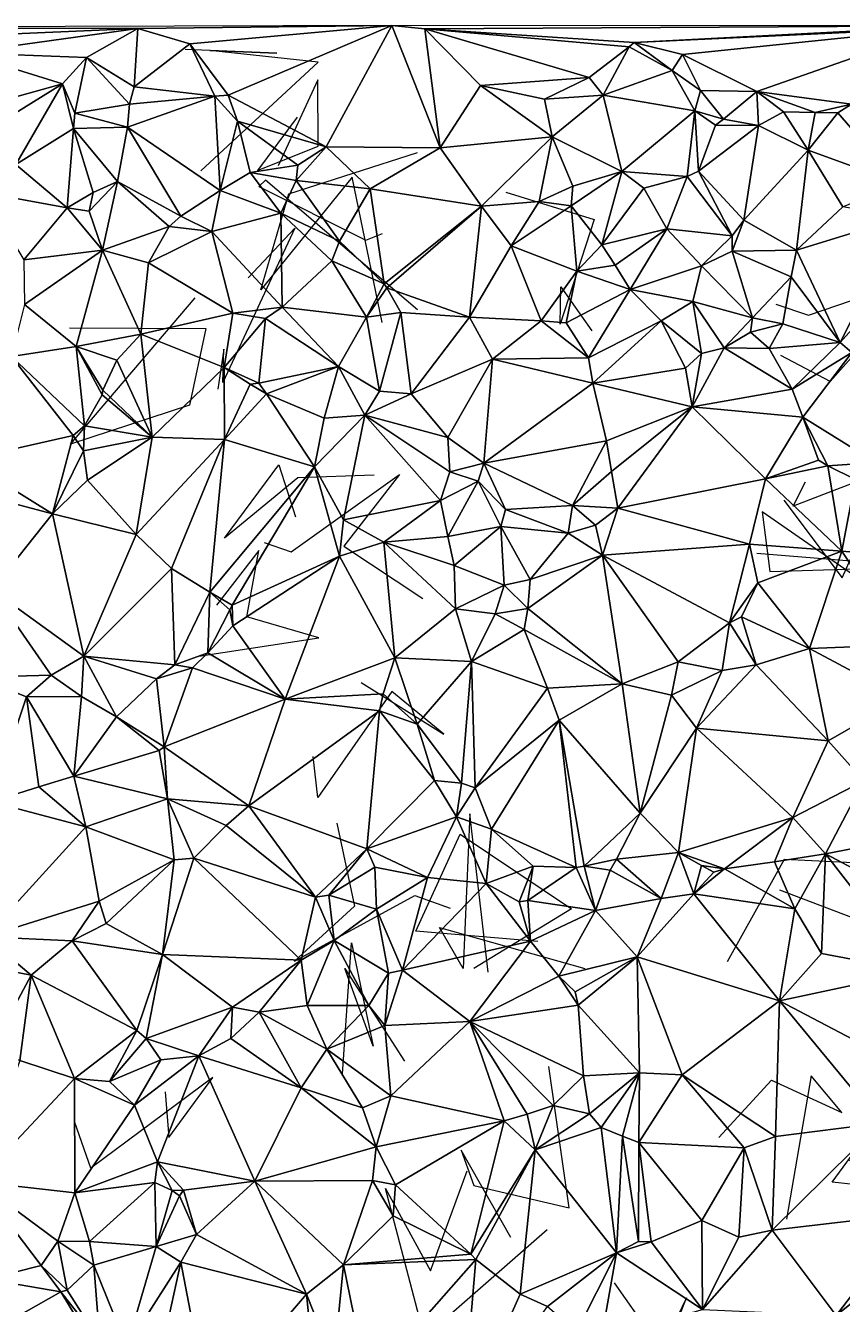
# Model space of a CAD drawing. Header units: metres. Extents: x -15.8 to 15.6, y -15.9 to 15.9.
# Drawn here: x -1.94 to 7.11, y 0.83 to 15 of the extents above; entities that cross this region are included whole.
import ezdxf

# ---------------------------------------------------------------- set-up
doc = ezdxf.new("R2010")
doc.units = ezdxf.units.M
doc.layers.add('CRACKS', color=1, linetype='Continuous')
doc.layers.add('STREET_MESH', color=7, linetype='Continuous')

msp = doc.modelspace()

# ---------------------------------------------------------------- linework, layer by layer
at = {"layer": 'CRACKS'}
for points in [[(-0.001, 13.389, 0.1), (1.299, 14.591, 0.1), (0.1, 14.719, 0.1), (0.842, 14.691, 0.1), (-0.174, 14.73, 0.1)], [(1.068, 13.981, 0.1), (0.629, 13.39, 0.1), (1.3, 13.66, 0.1), (1.296, 14.395, 0.1), (0.856, 13.442, 0.1)], [(2.01, 11.706, 0.1), (1.678, 13.319, 0.1), (0.664, 12.068, 0.1), (0.977, 13.134, 0.1), (2.401, 13.59, 0.1)], [(2.403, 11.846, 0.1), (0.717, 13.285, 0.1), (0.645, 13.215, 0.1), (1.83, 12.618, 0.1), (2.013, 12.695, 0.1)], [(3.38, 13.151, 0.1), (4.358, 12.849, 0.1), (3.983, 11.687, 0.1), (3.989, 12.103, 0.1), (4.332, 11.616, 0.1)], [(0.524, 12.202, 0.1), (1.044, 12.751, 0.1), (0.245, 11.042, 0.1), (0.255, 11.413, 0.1), (0.188, 10.969, 0.1)], [(6.374, 11.909, 0.1), (6.735, 11.787, 0.1), (8.012, 12.223, 0.1), (6.976, 11.054, 0.1), (6.429, 11.341, 0.1)], [(-1.456, 11.648, 0.1), (0.055, 11.639, 0.1), (-0.124, 10.793, 0.1), (-1.445, 10.361, 0.1), (-0.062, 11.979, 0.1)], [(1.922, 10.017, 0.1), (1.074, 9.988, 0.1), (0.261, 9.317, 0.1), (0.864, 10.129, 0.1), (1.05, 9.553, 0.1)], [(6.461, 9.74, 0.1), (7.108, 8.878, 0.1), (7.649, 10.09, 0.1), (6.566, 9.673, 0.1), (6.702, 9.941, 0.1)], [(0.703, 9.271, 0.1), (1, 9.165, 0.1), (2.201, 10.025, 0.1), (1.586, 9.228, 0.1), (2.462, 8.651, 0.1)], [(8.053, 8.338, 0.1), (6.221, 9.609, 0.1), (6.304, 8.947, 0.1), (7.974, 9.002, 0.1), (6.161, 9.149, 0.1)], [(-0.022, 8.01, 0.1), (1.307, 8.214, 0.1), (0.511, 8.448, 0.1), (0.645, 9.18, 0.1), (0.173, 8.575, 0.1)], [(1.779, 7.719, 0.1), (2.693, 7.147, 0.1), (2.116, 7.62, 0.1), (1.297, 6.443, 0.1), (1.246, 6.9, 0.1)], [(3.185, 4.508, 0.1), (2.982, 6.262, 0.1), (2.909, 4.55, 0.1), (2.645, 5.006, 0.1), (4.255, 4.549, 0.1)], [(1.507, 6.162, 0.1), (1.705, 5.239, 0.1), (1.037, 4.632, 0.1), (2.373, 5.359, 0.1), (2.762, 5.22, 0.1)], [(3.735, 4.849, 0.1), (2.383, 4.963, 0.1), (2.874, 6.04, 0.1), (4.109, 5.21, 0.1), (3.027, 4.549, 0.1)], [(6.413, 5.422, 0.1), (7.383, 5.054, 0.1), (7.386, 5.712, 0.1), (6.466, 5.757, 0.1), (5.833, 4.623, 0.1)], [(1.57, 3.384, 0.1), (1.67, 4.833, 0.1), (1.909, 3.688, 0.1), (1.595, 4.552, 0.1), (2.256, 3.523, 0.1)], [(3.434, 1.57, 0.1), (2.887, 2.539, 0.1), (3.025, 2.146, 0.1), (4.082, 1.897, 0.1), (3.857, 3.465, 0.1)], [(-0.394, 3.185, 0.1), (-0.355, 2.679, 0.1), (0.132, 3.341, 0.1), (-1.219, 2.339, 0.1), (-1.396, 2.844, 0.1)], [(5.742, 2.678, 0.1), (6.326, 3.312, 0.1), (7.105, 2.955, 0.1), (6.764, 3.361, 0.1), (6.49, 1.773, 0.1)], [(8.709, 2, 0.1), (6.998, 2.184, 0.1), (7.747, 3.206, 0.1), (8.5, 2.097, 0.1), (7.174, 2.427, 0.1)], [(3.839, 1.654, 0.1), (2.478, 0.466, 0.1), (2.048, 2.112, 0.1), (2.544, 1.199, 0.1), (2.951, 2.307, 0.1)], [(4.581, 1.069, 0.1), (5.721, -0.557, 0.1), (5.154, 0.313, 0.1), (5.384, 0.901, 0.1), (4.648, -0.621, 0.1)]]:
    msp.add_polyline3d(points, dxfattribs=at)
at = {"layer": 'STREET_MESH'}
for points in [[(-0.696, 14.964), (2.118, 14.997), (-7.539, 14.969)], [(-0.696, 14.964), (-7.539, 14.969), (-4.889, 14.783)], [(-2.642, 14.696), (-0.696, 14.964), (-4.889, 14.783)], [(-0.696, 14.964), (-2.642, 14.696), (-1.267, 14.643)], [(-0.739, 14.319), (-0.696, 14.964), (-1.267, 14.643)], [(-0.739, 14.319), (-0.12, 14.793), (-0.696, 14.964)], [(-0.12, 14.793), (2.118, 14.997), (-0.696, 14.964)], [(-0.12, 14.793), (0.305, 14.227), (2.118, 14.997)], [(0.305, 14.227), (1.388, 13.653), (2.118, 14.997)], [(1.388, 13.653), (2.652, 13.643), (2.118, 14.997)], [(8.358, 14.995), (2.118, 14.997), (2.484, 14.96)], [(2.118, 14.997), (2.652, 13.643), (2.484, 14.96)], [(8.358, 14.995), (2.484, 14.96), (4.802, 14.81)], [(2.484, 14.96), (4.748, 14.763), (4.802, 14.81)], [(2.652, 13.643), (3.1, 14.333), (2.484, 14.96)], [(4.304, 14.421), (4.748, 14.763), (2.484, 14.96)], [(3.1, 14.333), (4.304, 14.421), (2.484, 14.96)], [(8.168, 14.967), (8.358, 14.995), (4.802, 14.81)], [(5.339, 14.678), (8.168, 14.967), (4.802, 14.81)], [(8.168, 14.967), (5.339, 14.678), (6.161, 14.265)], [(7.209, 14.127), (8.168, 14.967), (6.161, 14.265)], [(0.154, 14.213), (-0.12, 14.793), (-0.739, 14.319)], [(0.154, 14.213), (0.305, 14.227), (-0.12, 14.793)], [(4.304, 14.421), (4.458, 14.224), (4.748, 14.763)], [(4.458, 14.224), (5.224, 14.499), (4.748, 14.763)], [(4.748, 14.763), (5.224, 14.499), (4.802, 14.81)], [(5.224, 14.499), (5.339, 14.678), (4.802, 14.81)], [(-2.69, 14.029), (-1.534, 14.35), (-2.642, 14.696)], [(-2.642, 14.696), (-1.534, 14.35), (-1.267, 14.643)], [(-1.534, 14.35), (-1.394, 14.026), (-1.267, 14.643)], [(-1.394, 14.026), (-0.79, 14.125), (-1.267, 14.643)], [(-0.79, 14.125), (-0.739, 14.319), (-1.267, 14.643)], [(5.224, 14.499), (5.537, 14.279), (5.339, 14.678)], [(5.339, 14.678), (5.537, 14.279), (6.161, 14.265)], [(5.224, 14.499), (4.458, 14.224), (5.473, 14.053)], [(5.537, 14.279), (5.224, 14.499), (5.473, 14.053)], [(-2.69, 14.029), (-2.53, 13.735), (-1.534, 14.35)], [(-1.534, 14.35), (-2.53, 13.735), (-2.048, 13.458)], [(-1.534, 14.35), (-2.048, 13.458), (-1.412, 13.856)], [(-1.394, 14.026), (-1.534, 14.35), (-1.412, 13.856)], [(0.154, 14.213), (-0.739, 14.319), (-0.79, 14.125)], [(3.1, 14.333), (2.652, 13.643), (3.894, 13.765)], [(4.304, 14.421), (3.1, 14.333), (3.809, 14.183)], [(3.809, 14.183), (3.1, 14.333), (3.894, 13.765)], [(4.304, 14.421), (3.809, 14.183), (4.458, 14.224)], [(-0.811, 13.872), (0.154, 14.213), (-0.79, 14.125)], [(0.216, 13.169), (0.154, 14.213), (-0.811, 13.872)], [(0.305, 14.227), (0.154, 14.213), (0.408, 13.938)], [(0.154, 14.213), (0.216, 13.169), (0.408, 13.938)], [(1.388, 13.653), (0.305, 14.227), (0.408, 13.938)], [(4.458, 14.224), (3.809, 14.183), (3.894, 13.765)], [(4.458, 14.224), (3.894, 13.765), (4.667, 13.381)], [(5.473, 14.053), (4.458, 14.224), (4.667, 13.381)], [(5.794, 13.959), (5.537, 14.279), (5.473, 14.053)], [(5.537, 14.279), (5.794, 13.959), (6.161, 14.265)], [(6.161, 14.265), (5.794, 13.959), (6.182, 13.891)], [(6.807, 14.035), (7.209, 14.127), (6.161, 14.265)], [(6.456, 14.043), (6.161, 14.265), (6.182, 13.891)], [(6.456, 14.043), (6.807, 14.035), (6.161, 14.265)], [(-1.394, 14.026), (-0.811, 13.872), (-0.79, 14.125)], [(5.389, 13.324), (5.473, 14.053), (4.667, 13.381)], [(5.389, 13.324), (5.516, 13.385), (5.473, 14.053)], [(5.473, 14.053), (5.516, 13.385), (5.703, 13.893)], [(5.794, 13.959), (5.473, 14.053), (5.703, 13.893)], [(6.729, 13.617), (6.456, 14.043), (6.182, 13.891)], [(6.456, 14.043), (6.729, 13.617), (6.807, 14.035)], [(6.729, 13.617), (7.059, 14.03), (6.807, 14.035)], [(7.059, 14.03), (6.729, 13.617), (7.735, 13.252)], [(6.807, 14.035), (7.059, 14.03), (7.209, 14.127)], [(7.059, 14.03), (7.735, 13.252), (7.209, 14.127)], [(-0.811, 13.872), (-1.394, 14.026), (-1.412, 13.856)], [(0.216, 13.169), (0.549, 13.369), (0.408, 13.938)], [(1.074, 13.451), (1.388, 13.653), (0.408, 13.938)], [(0.549, 13.369), (1.074, 13.451), (0.408, 13.938)], [(5.703, 13.893), (5.516, 13.385), (6.182, 13.891)], [(5.516, 13.385), (6.019, 12.84), (6.182, 13.891)], [(5.794, 13.959), (5.703, 13.893), (6.182, 13.891)], [(6.019, 12.84), (6.729, 13.617), (6.182, 13.891)], [(-2.048, 13.458), (-1.48, 12.977), (-1.412, 13.856)], [(-1.48, 12.977), (-1.193, 13.147), (-1.412, 13.856)], [(-0.811, 13.872), (-1.412, 13.856), (-0.922, 13.271)], [(-1.412, 13.856), (-1.193, 13.147), (-0.922, 13.271)], [(-0.22, 12.887), (-0.811, 13.872), (-0.922, 13.271)], [(-0.22, 12.887), (0.216, 13.169), (-0.811, 13.872)], [(2.652, 13.643), (3.111, 12.995), (3.894, 13.765)], [(3.111, 12.995), (3.75, 13.049), (3.894, 13.765)], [(3.75, 13.049), (4.123, 13.217), (3.894, 13.765)], [(3.894, 13.765), (4.123, 13.217), (4.667, 13.381)], [(1.388, 13.653), (1.058, 13.282), (1.878, 13.187)], [(1.388, 13.653), (1.074, 13.451), (1.058, 13.282)], [(2.652, 13.643), (1.388, 13.653), (1.878, 13.187)], [(3.111, 12.995), (2.652, 13.643), (1.878, 13.187)], [(6.602, 12.507), (6.729, 13.617), (6.019, 12.84)], [(6.729, 13.617), (6.602, 12.507), (7.115, 12.989)], [(7.735, 13.252), (6.729, 13.617), (7.115, 12.989)], [(-2.41, 13.148), (-1.48, 12.977), (-2.048, 13.458)], [(0.216, 13.169), (0.887, 12.918), (0.549, 13.369)], [(1.074, 13.451), (0.549, 13.369), (1.058, 13.282)], [(0.549, 13.369), (0.887, 12.918), (1.058, 13.282)], [(4.104, 12.999), (4.446, 12.567), (4.667, 13.381)], [(4.123, 13.217), (4.104, 12.999), (4.667, 13.381)], [(4.446, 12.567), (4.909, 13.194), (4.667, 13.381)], [(4.909, 13.194), (5.389, 13.324), (4.667, 13.381)], [(5.163, 12.745), (5.389, 13.324), (4.909, 13.194)], [(5.163, 12.745), (5.888, 12.666), (5.389, 13.324)], [(5.888, 12.666), (5.516, 13.385), (5.389, 13.324)], [(5.516, 13.385), (5.888, 12.666), (6.019, 12.84)], [(-1.236, 12.942), (-1.09, 12.509), (-0.922, 13.271)], [(-1.193, 13.147), (-1.236, 12.942), (-0.922, 13.271)], [(-1.09, 12.509), (-0.35, 12.772), (-0.922, 13.271)], [(-0.35, 12.772), (-0.22, 12.887), (-0.922, 13.271)], [(0.887, 12.918), (1.538, 12.608), (1.058, 13.282)], [(1.058, 13.282), (1.538, 12.608), (1.878, 13.187)], [(1.538, 12.608), (2.033, 12.134), (1.878, 13.187)], [(2.033, 12.134), (3.111, 12.995), (1.878, 13.187)], [(3.75, 13.049), (4.104, 12.999), (4.123, 13.217)], [(4.446, 12.567), (5.163, 12.745), (4.909, 13.194)], [(-1.48, 12.977), (-2.41, 13.148), (-1.959, 12.403)], [(-1.236, 12.942), (-1.193, 13.147), (-1.48, 12.977)], [(0.216, 13.169), (-0.22, 12.887), (0.121, 12.717)], [(0.887, 12.918), (0.216, 13.169), (0.121, 12.717)], [(3.111, 12.995), (3.441, 12.558), (3.75, 13.049)], [(3.441, 12.558), (4.104, 12.999), (3.75, 13.049)], [(-1.09, 12.509), (-1.48, 12.977), (-1.959, 12.403)], [(-1.236, 12.942), (-1.48, 12.977), (-1.09, 12.509)], [(0.901, 11.877), (0.887, 12.918), (0.121, 12.717)], [(1.453, 12.391), (0.887, 12.918), (0.901, 11.877)], [(0.887, 12.918), (1.453, 12.391), (1.538, 12.608)], [(3.111, 12.995), (2.033, 12.134), (2.062, 12.091)], [(3.111, 12.995), (2.062, 12.091), (2.978, 11.767)], [(3.441, 12.558), (3.111, 12.995), (2.978, 11.767)], [(4.104, 12.999), (3.441, 12.558), (4.167, 12.276)], [(4.446, 12.567), (4.104, 12.999), (4.167, 12.276)], [(6.602, 12.507), (7.781, 12.87), (7.115, 12.989)], [(-0.578, 12.37), (-0.35, 12.772), (-1.09, 12.509)], [(-0.35, 12.772), (-0.578, 12.37), (0.121, 12.717)], [(-0.22, 12.887), (-0.35, 12.772), (0.121, 12.717)], [(5.888, 12.666), (5.89, 12.497), (6.019, 12.84)], [(5.89, 12.497), (6.602, 12.507), (6.019, 12.84)], [(7.086, 11.486), (7.781, 12.87), (6.602, 12.507)], [(7.781, 12.87), (7.086, 11.486), (8.122, 12.64)], [(-0.578, 12.37), (0.355, 11.81), (0.121, 12.717)], [(0.355, 11.81), (0.901, 11.877), (0.121, 12.717)], [(4.593, 12.343), (5.163, 12.745), (4.446, 12.567)], [(4.593, 12.343), (4.758, 12.073), (5.163, 12.745)], [(5.163, 12.745), (4.758, 12.073), (5.548, 12.336)], [(5.888, 12.666), (5.163, 12.745), (5.548, 12.336)], [(5.89, 12.497), (5.888, 12.666), (5.548, 12.336)], [(8.122, 12.64), (7.086, 11.486), (7.216, 11.375)], [(-1.952, 11.905), (-1.09, 12.509), (-1.959, 12.403)], [(-1.952, 11.905), (-1.38, 11.442), (-1.09, 12.509)], [(-1.09, 12.509), (-1.38, 11.442), (-0.666, 11.578)], [(-0.578, 12.37), (-1.09, 12.509), (-0.666, 11.578)], [(1.453, 12.391), (2.033, 12.134), (1.538, 12.608)], [(3.771, 11.724), (3.441, 12.558), (2.978, 11.767)], [(3.441, 12.558), (3.771, 11.724), (4.167, 12.276)], [(4.593, 12.343), (4.446, 12.567), (4.167, 12.276)], [(6.114, 11.76), (5.89, 12.497), (5.548, 12.336)], [(5.89, 12.497), (6.541, 12.215), (6.602, 12.507)], [(5.89, 12.497), (6.114, 11.76), (6.541, 12.215)], [(6.541, 12.215), (7.086, 11.486), (6.602, 12.507)], [(0.355, 11.81), (-0.578, 12.37), (-0.666, 11.578)], [(1.835, 11.768), (1.453, 12.391), (0.901, 11.877)], [(2.033, 12.134), (1.453, 12.391), (1.835, 11.768)], [(4.758, 12.073), (4.593, 12.343), (4.167, 12.276)], [(4.758, 12.073), (5.454, 11.939), (5.548, 12.336)], [(5.454, 11.939), (6.114, 11.76), (5.548, 12.336)], [(3.771, 11.724), (4.049, 11.702), (4.167, 12.276)], [(4.049, 11.702), (4.758, 12.073), (4.167, 12.276)], [(6.541, 12.215), (6.114, 11.76), (6.451, 11.692)], [(7.086, 11.486), (6.541, 12.215), (6.451, 11.692)], [(2.033, 12.134), (1.835, 11.768), (2.062, 12.091)], [(1.835, 11.768), (2.216, 11.818), (2.062, 12.091)], [(2.062, 12.091), (2.216, 11.818), (2.978, 11.767)], [(4.758, 12.073), (4.049, 11.702), (4.296, 11.316)], [(5.101, 11.726), (4.758, 12.073), (4.296, 11.316)], [(5.101, 11.726), (5.454, 11.939), (4.758, 12.073)], [(-1.38, 11.442), (-1.952, 11.905), (-2.098, 11.332)], [(5.454, 11.939), (5.101, 11.726), (5.548, 11.364)], [(5.454, 11.939), (5.548, 11.364), (5.801, 11.428)], [(6.114, 11.76), (5.454, 11.939), (5.801, 11.428)], [(0.26, 11.207), (0.355, 11.81), (-0.666, 11.578)], [(0.716, 11.753), (0.355, 11.81), (0.26, 11.207)], [(0.355, 11.81), (0.716, 11.753), (0.901, 11.877)], [(0.901, 11.877), (0.716, 11.753), (1.525, 11.22)], [(1.835, 11.768), (0.901, 11.877), (1.525, 11.22)], [(1.982, 10.945), (1.835, 11.768), (1.525, 11.22)], [(1.835, 11.768), (1.982, 10.945), (2.216, 11.818)], [(1.982, 10.945), (2.331, 10.917), (2.216, 11.818)], [(2.216, 11.818), (2.331, 10.917), (2.978, 11.767)], [(2.331, 10.917), (3.231, 11.301), (2.978, 11.767)], [(3.231, 11.301), (3.771, 11.724), (2.978, 11.767)], [(6.114, 11.76), (5.801, 11.428), (6.09, 11.601)], [(6.114, 11.76), (6.09, 11.601), (6.451, 11.692)], [(0.645, 11.034), (0.716, 11.753), (0.26, 11.207)], [(0.716, 11.753), (0.645, 11.034), (1.525, 11.22)], [(3.771, 11.724), (3.231, 11.301), (4.296, 11.316)], [(4.049, 11.702), (3.771, 11.724), (4.296, 11.316)], [(4.345, 11.035), (5.101, 11.726), (4.296, 11.316)], [(5.101, 11.726), (4.345, 11.035), (5.372, 11.202)], [(5.548, 11.364), (5.101, 11.726), (5.372, 11.202)], [(6.09, 11.601), (6.298, 11.418), (6.451, 11.692)], [(6.298, 11.418), (7.086, 11.486), (6.451, 11.692)], [(-1.38, 11.442), (-0.929, 11.291), (-0.666, 11.578)], [(-0.929, 11.291), (-0.54, 10.437), (-0.666, 11.578)], [(-0.54, 10.437), (0.26, 11.207), (-0.666, 11.578)], [(5.801, 11.428), (6.298, 11.418), (6.09, 11.601)], [(6.555, 10.968), (7.086, 11.486), (6.298, 11.418)], [(7.086, 11.486), (6.555, 10.968), (7.216, 11.375)], [(-1.289, 10.561), (-1.38, 11.442), (-2.098, 11.332)], [(-1.38, 11.442), (-1.289, 10.561), (-1.093, 10.907)], [(-1.086, 10.958), (-1.38, 11.442), (-1.093, 10.907)], [(-1.086, 10.958), (-0.929, 11.291), (-1.38, 11.442)], [(5.447, 10.772), (5.548, 11.364), (5.372, 11.202)], [(5.801, 11.428), (5.548, 11.364), (5.447, 10.772)], [(6.555, 10.968), (5.801, 11.428), (5.447, 10.772)], [(6.555, 10.968), (6.298, 11.418), (5.801, 11.428)], [(6.555, 10.968), (6.672, 10.657), (7.216, 11.375)], [(6.672, 10.657), (7.479, 10.156), (7.216, 11.375)], [(-2.607, 10.184), (-1.413, 10.455), (-2.098, 11.332)], [(-1.413, 10.455), (-1.289, 10.561), (-2.098, 11.332)], [(-0.929, 11.291), (-1.086, 10.958), (-0.54, 10.437)], [(0.26, 11.207), (-0.54, 10.437), (0.264, 10.41)], [(0.546, 11.025), (0.26, 11.207), (0.264, 10.41)], [(0.546, 11.025), (0.645, 11.034), (0.26, 11.207)], [(0.645, 11.034), (0.727, 10.917), (1.525, 11.22)], [(0.727, 10.917), (1.367, 10.647), (1.525, 11.22)], [(1.367, 10.647), (1.817, 10.682), (1.525, 11.22)], [(1.817, 10.682), (1.982, 10.945), (1.525, 11.22)], [(3.231, 11.301), (2.331, 10.917), (2.739, 10.432)], [(3.137, 10.147), (3.231, 11.301), (2.739, 10.432)], [(3.231, 11.301), (3.137, 10.147), (4.345, 11.035)], [(3.231, 11.301), (4.345, 11.035), (4.296, 11.316)], [(4.345, 11.035), (5.447, 10.772), (5.372, 11.202)], [(-1.086, 10.958), (-1.093, 10.907), (-0.54, 10.437)], [(0.727, 10.917), (0.546, 11.025), (0.264, 10.41)], [(1.26, 10.107), (0.727, 10.917), (0.264, 10.41)], [(0.645, 11.034), (0.546, 11.025), (0.727, 10.917)], [(1.367, 10.647), (0.727, 10.917), (1.26, 10.107)], [(2.331, 10.917), (1.982, 10.945), (1.817, 10.682)], [(2.331, 10.917), (1.817, 10.682), (2.739, 10.432)], [(4.345, 11.035), (3.137, 10.147), (4.495, 10.398)], [(5.447, 10.772), (4.345, 11.035), (4.495, 10.398)], [(6.672, 10.657), (6.555, 10.968), (5.447, 10.772)], [(-1.093, 10.907), (-1.289, 10.561), (-0.54, 10.437)], [(4.553, 10.056), (5.447, 10.772), (4.495, 10.398)], [(5.447, 10.772), (4.553, 10.056), (4.62, 9.652)], [(6.257, 9.974), (5.447, 10.772), (4.62, 9.652)], [(6.257, 9.974), (6.672, 10.657), (5.447, 10.772)], [(1.817, 10.682), (1.367, 10.647), (1.26, 10.107)], [(1.582, 9.521), (1.817, 10.682), (1.26, 10.107)], [(1.817, 10.682), (1.582, 9.521), (2.656, 9.736)], [(1.817, 10.682), (2.76, 10.053), (2.739, 10.432)], [(2.76, 10.053), (1.817, 10.682), (2.656, 9.736)], [(6.844, 10.183), (6.672, 10.657), (6.257, 9.974)], [(6.672, 10.657), (6.949, 10.118), (7.479, 10.156)], [(6.672, 10.657), (6.844, 10.183), (6.949, 10.118)], [(-1.289, 10.561), (-1.413, 10.455), (-1.299, 10.287)], [(-1.289, 10.561), (-1.299, 10.287), (-0.54, 10.437)], [(-1.413, 10.455), (-2.607, 10.184), (-1.642, 9.586)], [(-1.299, 10.287), (-1.413, 10.455), (-1.642, 9.586)], [(-0.54, 10.437), (-1.299, 10.287), (-1.257, 9.961)], [(-0.715, 9.357), (-0.54, 10.437), (-1.257, 9.961)], [(-0.54, 10.437), (-0.715, 9.357), (0.264, 10.41)], [(-0.715, 9.357), (-0.325, 8.982), (0.264, 10.41)], [(-0.325, 8.982), (0.102, 8.72), (0.264, 10.41)], [(0.102, 8.72), (1.26, 10.107), (0.264, 10.41)], [(2.76, 10.053), (3.137, 10.147), (2.739, 10.432)], [(4.495, 10.398), (3.137, 10.147), (4.119, 9.679)], [(4.553, 10.056), (4.495, 10.398), (4.119, 9.679)], [(-1.299, 10.287), (-1.642, 9.586), (-1.257, 9.961)], [(-1.642, 9.586), (-2.607, 10.184), (-2.592, 9.838)], [(1.26, 10.107), (0.102, 8.72), (0.348, 8.574)], [(1.538, 9.117), (1.26, 10.107), (0.348, 8.574)], [(1.538, 9.117), (1.582, 9.521), (1.26, 10.107)], [(2.76, 10.053), (3.072, 9.951), (3.137, 10.147)], [(3.072, 9.951), (3.377, 9.634), (3.137, 10.147)], [(3.137, 10.147), (3.377, 9.634), (4.119, 9.679)], [(6.949, 10.118), (6.844, 10.183), (6.257, 9.974)], [(6.949, 10.118), (6.257, 9.974), (7.103, 9.173)], [(6.949, 10.118), (7.254, 9.968), (7.479, 10.156)], [(7.254, 9.968), (6.949, 10.118), (7.103, 9.173)], [(-1.642, 9.586), (-0.715, 9.357), (-1.257, 9.961)], [(3.072, 9.951), (2.76, 10.053), (2.656, 9.736)], [(3.072, 9.951), (2.656, 9.736), (2.736, 9.336)], [(3.326, 9.447), (3.072, 9.951), (2.736, 9.336)], [(3.072, 9.951), (3.326, 9.447), (3.377, 9.634)], [(4.553, 10.056), (4.119, 9.679), (4.62, 9.652)], [(6.082, 9.251), (6.257, 9.974), (4.62, 9.652)], [(6.257, 9.974), (6.082, 9.251), (7.103, 9.173)], [(7.254, 9.968), (7.103, 9.173), (7.824, 9.116)], [(-2.317, 8.747), (-1.642, 9.586), (-2.592, 9.838)], [(1.582, 9.521), (2.027, 9.275), (2.656, 9.736)], [(2.656, 9.736), (2.027, 9.275), (2.736, 9.336)], [(3.377, 9.634), (4.07, 9.375), (4.119, 9.679)], [(4.07, 9.375), (4.374, 9.463), (4.119, 9.679)], [(4.119, 9.679), (4.374, 9.463), (4.62, 9.652)], [(4.374, 9.463), (4.451, 9.129), (4.62, 9.652)], [(4.451, 9.129), (6.082, 9.251), (4.62, 9.652)], [(-1.642, 9.586), (-2.317, 8.747), (-1.297, 8.012)], [(-0.715, 9.357), (-1.642, 9.586), (-1.297, 8.012)], [(2.027, 9.275), (1.582, 9.521), (1.538, 9.117)], [(3.377, 9.634), (3.326, 9.447), (4.07, 9.375)], [(-0.325, 8.982), (-0.715, 9.357), (-1.297, 8.012)], [(2.806, 9.016), (3.326, 9.447), (2.736, 9.336)], [(3.361, 8.796), (3.326, 9.447), (2.806, 9.016)], [(3.326, 9.447), (3.361, 8.796), (3.65, 8.86)], [(4.07, 9.375), (3.326, 9.447), (3.65, 8.86)], [(4.07, 9.375), (3.65, 8.86), (4.451, 9.129)], [(4.374, 9.463), (4.07, 9.375), (4.451, 9.129)], [(2.027, 9.275), (1.538, 9.117), (2.15, 7.991)], [(2.027, 9.275), (2.806, 9.016), (2.736, 9.336)], [(2.806, 9.016), (2.027, 9.275), (2.823, 8.534)], [(2.823, 8.534), (2.027, 9.275), (2.15, 7.991)], [(5.858, 8.381), (6.082, 9.251), (4.451, 9.129)], [(6.174, 8.822), (6.082, 9.251), (5.858, 8.381)], [(6.082, 9.251), (6.174, 8.822), (7.103, 9.173)], [(0.357, 8.346), (1.538, 9.117), (0.348, 8.574)], [(0.935, 7.534), (1.538, 9.117), (0.357, 8.346)], [(1.538, 9.117), (0.935, 7.534), (2.15, 7.991)], [(3.65, 8.86), (3.624, 8.539), (4.451, 9.129)], [(3.624, 8.539), (4.669, 7.705), (4.451, 9.129)], [(5.858, 8.381), (4.451, 9.129), (5.291, 7.949)], [(4.451, 9.129), (4.669, 7.705), (5.291, 7.949)], [(7.103, 9.173), (6.174, 8.822), (6.746, 8.094)], [(7.794, 8.137), (7.103, 9.173), (6.746, 8.094)], [(7.103, 9.173), (7.794, 8.137), (7.824, 9.116)], [(-0.286, 7.914), (-0.325, 8.982), (-1.297, 8.012)], [(-0.325, 8.982), (-0.286, 7.914), (0.102, 8.72)], [(3.361, 8.796), (2.806, 9.016), (2.823, 8.534)], [(3.262, 8.48), (3.361, 8.796), (2.823, 8.534)], [(3.361, 8.796), (3.262, 8.48), (3.624, 8.539)], [(3.361, 8.796), (3.624, 8.539), (3.65, 8.86)], [(6.174, 8.822), (5.858, 8.381), (5.991, 8.447)], [(6.174, 8.822), (5.991, 8.447), (6.746, 8.094)], [(-1.658, 7.799), (-2.317, 8.747), (-2.481, 7.777)], [(-2.317, 8.747), (-1.658, 7.799), (-1.297, 8.012)], [(0.102, 8.72), (-0.286, 7.914), (0.079, 8.047)], [(0.321, 8.524), (0.102, 8.72), (0.079, 8.047)], [(0.102, 8.72), (0.321, 8.524), (0.348, 8.574)], [(0.357, 8.346), (0.321, 8.524), (0.079, 8.047)], [(0.321, 8.524), (0.357, 8.346), (0.348, 8.574)], [(2.999, 7.951), (2.823, 8.534), (2.15, 7.991)], [(2.999, 7.951), (3.262, 8.48), (2.823, 8.534)], [(3.624, 8.539), (3.262, 8.48), (3.585, 8.305)], [(4.669, 7.705), (3.624, 8.539), (3.585, 8.305)], [(3.262, 8.48), (2.999, 7.951), (3.585, 8.305)], [(5.777, 7.851), (5.858, 8.381), (5.291, 7.949)], [(5.858, 8.381), (5.777, 7.851), (6.154, 7.913)], [(5.991, 8.447), (5.858, 8.381), (6.154, 7.913)], [(6.746, 8.094), (5.991, 8.447), (6.154, 7.913)], [(0.935, 7.534), (0.357, 8.346), (0.079, 8.047)], [(2.999, 7.951), (3.843, 7.655), (3.585, 8.305)], [(3.843, 7.655), (4.669, 7.705), (3.585, 8.305)], [(6.954, 7.072), (6.746, 8.094), (6.154, 7.913)], [(7.776, 7.546), (7.794, 8.137), (6.746, 8.094)], [(7.776, 7.546), (6.746, 8.094), (6.954, 7.072)], [(-1.658, 7.799), (-1.323, 7.565), (-1.297, 8.012)], [(-1.323, 7.565), (-0.935, 7.339), (-1.297, 8.012)], [(-0.491, 7.761), (-0.286, 7.914), (-1.297, 8.012)], [(-0.935, 7.339), (-0.491, 7.761), (-1.297, 8.012)], [(-0.286, 7.914), (-0.093, 7.883), (0.079, 8.047)], [(-0.093, 7.883), (0.935, 7.534), (0.079, 8.047)], [(0.935, 7.534), (2.021, 7.594), (2.15, 7.991)], [(2.021, 7.594), (2.399, 7.258), (2.15, 7.991)], [(2.399, 7.258), (2.999, 7.951), (2.15, 7.991)], [(2.999, 7.951), (2.399, 7.258), (2.888, 6.605)], [(3.041, 6.551), (2.999, 7.951), (2.888, 6.605)], [(3.843, 7.655), (2.999, 7.951), (3.041, 6.551)], [(4.669, 7.705), (5.216, 7.58), (5.291, 7.949)], [(5.216, 7.58), (5.777, 7.851), (5.291, 7.949)], [(-1.932, 7.56), (-1.658, 7.799), (-2.481, 7.777)], [(-1.323, 7.565), (-1.658, 7.799), (-1.932, 7.56)], [(-0.286, 7.914), (-0.491, 7.761), (-0.093, 7.883)], [(-0.093, 7.883), (-0.491, 7.761), (-0.404, 7.005)], [(0.935, 7.534), (-0.093, 7.883), (-0.404, 7.005)], [(5.777, 7.851), (5.216, 7.58), (5.493, 7.213)], [(5.493, 7.213), (6.954, 7.072), (6.154, 7.913)], [(5.777, 7.851), (5.493, 7.213), (6.154, 7.913)], [(-2.323, 6.396), (-1.932, 7.56), (-2.481, 7.777)], [(-0.491, 7.761), (-0.935, 7.339), (-0.404, 7.005)], [(3.97, 7.301), (3.843, 7.655), (3.041, 6.551)], [(3.843, 7.655), (3.97, 7.301), (4.669, 7.705)], [(3.97, 7.301), (4.869, 6.271), (4.669, 7.705)], [(4.669, 7.705), (4.869, 6.271), (5.216, 7.58)], [(-1.932, 7.56), (-2.323, 6.396), (-1.796, 6.563)], [(-1.407, 6.682), (-1.323, 7.565), (-1.932, 7.56)], [(-1.407, 6.682), (-1.932, 7.56), (-1.796, 6.563)], [(-1.323, 7.565), (-1.407, 6.682), (-0.935, 7.339)], [(0.534, 6.352), (0.935, 7.534), (-0.404, 7.005)], [(1.981, 7.405), (0.935, 7.534), (0.534, 6.352)], [(2.021, 7.594), (0.935, 7.534), (1.981, 7.405)], [(2.399, 7.258), (2.021, 7.594), (1.981, 7.405)], [(5.216, 7.58), (4.869, 6.271), (5.493, 7.213)], [(7.349, 6.631), (7.776, 7.546), (6.954, 7.072)], [(1.841, 5.875), (1.981, 7.405), (0.534, 6.352)], [(1.841, 5.875), (2.591, 6.634), (1.981, 7.405)], [(2.591, 6.634), (2.399, 7.258), (1.981, 7.405)], [(-0.935, 7.339), (-1.407, 6.682), (-0.462, 6.967)], [(-0.935, 7.339), (-0.462, 6.967), (-0.404, 7.005)], [(2.399, 7.258), (2.591, 6.634), (2.888, 6.605)], [(3.97, 7.301), (3.041, 6.551), (3.221, 6.093)], [(4.159, 5.668), (3.97, 7.301), (3.221, 6.093)], [(4.869, 6.271), (3.97, 7.301), (4.248, 5.685)], [(3.97, 7.301), (4.159, 5.668), (4.248, 5.685)], [(4.869, 6.271), (5.295, 5.835), (5.493, 7.213)], [(5.493, 7.213), (5.295, 5.835), (6.56, 6.224)], [(6.954, 7.072), (5.493, 7.213), (6.56, 6.224)], [(-0.462, 6.967), (-1.407, 6.682), (-0.37, 6.429)], [(-0.404, 7.005), (-0.462, 6.967), (-0.37, 6.429)], [(0.534, 6.352), (-0.404, 7.005), (-0.37, 6.429)], [(7.349, 6.631), (6.954, 7.072), (6.56, 6.224)], [(-1.272, 6.121), (-1.407, 6.682), (-1.796, 6.563)], [(-1.407, 6.682), (-1.272, 6.121), (-0.37, 6.429)], [(-2.323, 6.396), (-1.272, 6.121), (-1.796, 6.563)], [(1.841, 5.875), (2.832, 6.231), (2.591, 6.634)], [(2.591, 6.634), (2.832, 6.231), (2.888, 6.605)], [(2.832, 6.231), (3.041, 6.551), (2.888, 6.605)], [(3.041, 6.551), (2.832, 6.231), (3.221, 6.093)], [(6.923, 5.819), (7.349, 6.631), (6.56, 6.224)], [(7.349, 6.631), (6.923, 5.819), (8.698, 6.165)], [(-2.323, 6.396), (-2.386, 4.902), (-1.272, 6.121)], [(-1.272, 6.121), (-0.294, 5.754), (-0.37, 6.429)], [(-0.294, 5.754), (-0.076, 5.772), (-0.37, 6.429)], [(0.282, 6.134), (0.534, 6.352), (-0.37, 6.429)], [(-0.076, 5.772), (0.282, 6.134), (-0.37, 6.429)], [(0.282, 6.134), (1.272, 5.341), (0.534, 6.352)], [(1.272, 5.341), (1.841, 5.875), (0.534, 6.352)], [(4.869, 6.271), (4.248, 5.685), (4.606, 5.76)], [(5.295, 5.835), (4.869, 6.271), (4.606, 5.76)], [(-2.386, 4.902), (-1.126, 5.295), (-1.272, 6.121)], [(-1.272, 6.121), (-1.126, 5.295), (-0.294, 5.754)], [(1.272, 5.341), (0.282, 6.134), (-0.076, 5.772)], [(2.832, 6.231), (1.841, 5.875), (2.514, 5.559)], [(3.162, 5.492), (2.832, 6.231), (2.514, 5.559)], [(2.832, 6.231), (3.162, 5.492), (3.221, 6.093)], [(3.162, 5.492), (3.682, 5.684), (3.221, 6.093)], [(3.682, 5.684), (4.159, 5.668), (3.221, 6.093)], [(5.295, 5.835), (5.803, 5.653), (6.56, 6.224)], [(5.803, 5.653), (6.358, 5.731), (6.56, 6.224)], [(6.358, 5.731), (6.923, 5.819), (6.56, 6.224)], [(6.923, 5.819), (8.517, 4.974), (8.698, 6.165)], [(1.841, 5.875), (1.272, 5.341), (1.42, 5.361)], [(1.927, 5.674), (1.841, 5.875), (1.42, 5.361)], [(1.841, 5.875), (1.927, 5.674), (2.514, 5.559)], [(5.103, 5.327), (5.295, 5.835), (4.606, 5.76)], [(5.295, 5.835), (5.103, 5.327), (5.462, 5.376)], [(5.55, 5.691), (5.295, 5.835), (5.462, 5.376)], [(5.295, 5.835), (5.55, 5.691), (5.803, 5.653)], [(6.923, 5.819), (6.358, 5.731), (6.583, 5.213)], [(6.879, 4.715), (6.923, 5.819), (6.583, 5.213)], [(6.923, 5.819), (6.879, 4.715), (7.934, 4.517)], [(8.517, 4.974), (6.923, 5.819), (7.934, 4.517)], [(-1.126, 5.295), (-1.047, 5.048), (-0.294, 5.754)], [(-1.047, 5.048), (-0.423, 4.704), (-0.294, 5.754)], [(-0.423, 4.704), (-0.076, 5.772), (-0.294, 5.754)], [(-0.076, 5.772), (-0.423, 4.704), (1.114, 4.644)], [(1.272, 5.341), (-0.076, 5.772), (1.114, 4.644)], [(1.948, 5.209), (1.927, 5.674), (1.42, 5.361)], [(1.927, 5.674), (1.948, 5.209), (2.514, 5.559)], [(3.528, 5.289), (3.682, 5.684), (3.162, 5.492)], [(3.682, 5.684), (3.528, 5.289), (3.623, 5.304)], [(3.682, 5.684), (3.623, 5.304), (4.159, 5.668)], [(3.623, 5.304), (4.373, 5.193), (4.159, 5.668)], [(4.159, 5.668), (4.373, 5.193), (4.248, 5.685)], [(4.248, 5.685), (4.536, 5.641), (4.606, 5.76)], [(4.373, 5.193), (4.536, 5.641), (4.248, 5.685)], [(4.536, 5.641), (5.103, 5.327), (4.606, 5.76)], [(5.685, 5.617), (5.55, 5.691), (5.462, 5.376)], [(5.55, 5.691), (5.685, 5.617), (5.803, 5.653)], [(6.358, 5.731), (5.803, 5.653), (6.583, 5.213)], [(2.514, 5.559), (1.948, 5.209), (2.235, 4.53)], [(3.162, 5.492), (2.514, 5.559), (2.235, 4.53)], [(4.536, 5.641), (4.373, 5.193), (5.103, 5.327)], [(5.803, 5.653), (5.462, 5.376), (6.583, 5.213)], [(5.803, 5.653), (5.685, 5.617), (5.462, 5.376)], [(3.652, 4.852), (3.162, 5.492), (2.235, 4.53)], [(3.652, 4.852), (3.528, 5.289), (3.162, 5.492)], [(-1.126, 5.295), (-2.386, 4.902), (-1.424, 4.858)], [(-1.047, 5.048), (-1.126, 5.295), (-1.424, 4.858)], [(1.272, 5.341), (1.114, 4.644), (1.479, 4.862)], [(1.42, 5.361), (1.272, 5.341), (1.479, 4.862)], [(1.948, 5.209), (1.42, 5.361), (1.479, 4.862)], [(3.623, 5.304), (3.528, 5.289), (3.652, 4.852)], [(4.373, 5.193), (3.623, 5.304), (3.652, 4.852)], [(5.103, 5.327), (4.373, 5.193), (4.837, 4.68)], [(5.462, 5.376), (4.837, 4.68), (6.412, 4.191)], [(5.462, 5.376), (5.103, 5.327), (4.837, 4.68)], [(6.583, 5.213), (5.462, 5.376), (6.412, 4.191)], [(2.081, 4.5), (1.948, 5.209), (1.479, 4.862)], [(1.948, 5.209), (2.081, 4.5), (2.235, 4.53)], [(3.966, 4.467), (4.373, 5.193), (3.652, 4.852)], [(4.373, 5.193), (3.966, 4.467), (4.837, 4.68)], [(6.879, 4.715), (6.583, 5.213), (6.412, 4.191)], [(-0.423, 4.704), (-1.047, 5.048), (-1.424, 4.858)], [(-2.386, 4.902), (-1.881, 4.477), (-1.424, 4.858)], [(-2.386, 4.902), (-2.284, 4.553), (-1.881, 4.477)], [(-1.881, 4.477), (-0.707, 3.864), (-1.424, 4.858)], [(-0.707, 3.864), (-0.423, 4.704), (-1.424, 4.858)], [(1.114, 4.644), (1.178, 4.142), (1.479, 4.862)], [(1.479, 4.862), (1.178, 4.142), (1.862, 4.139)], [(2.081, 4.5), (1.479, 4.862), (1.862, 4.139)], [(2.98, 3.964), (3.652, 4.852), (2.235, 4.53)], [(3.966, 4.467), (3.652, 4.852), (2.98, 3.964)], [(-0.707, 3.864), (-0.605, 3.776), (-0.423, 4.704)], [(-0.605, 3.776), (0.35, 4.121), (-0.423, 4.704)], [(-0.423, 4.704), (0.35, 4.121), (1.114, 4.644)], [(3.966, 4.467), (4.149, 4.292), (4.837, 4.68)], [(4.149, 4.292), (4.181, 4.145), (4.837, 4.68)], [(4.837, 4.68), (4.181, 4.145), (4.861, 3.396)], [(5.335, 3.372), (4.837, 4.68), (4.861, 3.396)], [(4.837, 4.68), (5.335, 3.372), (6.412, 4.191)], [(6.879, 4.715), (6.412, 4.191), (7.934, 4.517)], [(-1.881, 4.477), (-2.284, 4.553), (-2.316, 3.666)], [(0.35, 4.121), (0.647, 4.068), (1.114, 4.644)], [(0.647, 4.068), (1.178, 4.142), (1.114, 4.644)], [(-2.004, 3.531), (-1.881, 4.477), (-2.316, 3.666)], [(-1.4, 3.33), (-1.881, 4.477), (-2.004, 3.531)], [(-1.4, 3.33), (-0.707, 3.864), (-1.881, 4.477)], [(2.041, 3.919), (2.081, 4.5), (1.862, 4.139)], [(2.041, 3.919), (2.98, 3.964), (2.235, 4.53)], [(2.081, 4.5), (2.041, 3.919), (2.235, 4.53)], [(4.181, 4.145), (3.966, 4.467), (2.98, 3.964)], [(4.149, 4.292), (3.966, 4.467), (4.181, 4.145)], [(6.412, 4.191), (8.11, 3.301), (7.934, 4.517)], [(-0.023, 3.584), (0.35, 4.121), (-0.605, 3.776)], [(0.332, 3.774), (0.35, 4.121), (-0.023, 3.584)], [(0.35, 4.121), (0.332, 3.774), (0.647, 4.068)], [(0.647, 4.068), (1.397, 3.658), (1.178, 4.142)], [(1.178, 4.142), (1.397, 3.658), (1.862, 4.139)], [(1.397, 3.658), (2.041, 3.919), (1.862, 4.139)], [(4.24, 3.36), (4.181, 4.145), (2.98, 3.964)], [(4.181, 4.145), (4.24, 3.36), (4.861, 3.396)], [(5.335, 3.372), (6.368, 2.688), (6.412, 4.191)], [(6.412, 4.191), (6.368, 2.688), (7.534, 2.838)], [(8.11, 3.301), (6.412, 4.191), (7.534, 2.838)], [(0.332, 3.774), (1.112, 3.228), (0.647, 4.068)], [(0.647, 4.068), (1.112, 3.228), (1.397, 3.658)], [(-0.707, 3.864), (-1.4, 3.33), (-1.01, 3.298)], [(-0.605, 3.776), (-0.707, 3.864), (-1.01, 3.298)], [(2.041, 3.919), (1.397, 3.658), (2.105, 3.141)], [(2.041, 3.919), (2.105, 3.141), (2.98, 3.964)], [(2.105, 3.141), (3.362, 2.861), (2.98, 3.964)], [(3.906, 3.033), (4.24, 3.36), (2.98, 3.964)], [(3.615, 2.937), (3.906, 3.033), (2.98, 3.964)], [(3.362, 2.861), (3.615, 2.937), (2.98, 3.964)], [(-0.444, 3.54), (-0.605, 3.776), (-1.01, 3.298)], [(-0.444, 3.54), (-0.023, 3.584), (-0.605, 3.776)], [(0.332, 3.774), (-0.023, 3.584), (1.112, 3.228)], [(-0.023, 3.584), (-0.735, 3.035), (-0.481, 2.408)], [(-0.023, 3.584), (-0.444, 3.54), (-0.735, 3.035)], [(0.6, 2.194), (-0.023, 3.584), (-0.481, 2.408)], [(-0.023, 3.584), (0.6, 2.194), (1.112, 3.228)], [(1.397, 3.658), (1.112, 3.228), (1.792, 3.005)], [(2.105, 3.141), (1.397, 3.658), (1.792, 3.005)], [(-1.4, 3.33), (-2.004, 3.531), (-2.473, 2.186)], [(-0.735, 3.035), (-0.444, 3.54), (-1.01, 3.298)], [(-1.397, 2.065), (-1.4, 3.33), (-2.473, 2.186)], [(-1.4, 3.33), (-0.735, 3.035), (-1.01, 3.298)], [(-0.735, 3.035), (-1.4, 3.33), (-1.397, 2.065)], [(3.906, 3.033), (4.306, 2.939), (4.24, 3.36)], [(4.24, 3.36), (4.306, 2.939), (4.861, 3.396)], [(4.306, 2.939), (4.437, 2.787), (4.861, 3.396)], [(4.437, 2.787), (4.675, 2.694), (4.861, 3.396)], [(4.675, 2.694), (4.855, 2.623), (4.861, 3.396)], [(4.855, 2.623), (5.335, 3.372), (4.861, 3.396)], [(5.335, 3.372), (4.855, 2.623), (6.02, 2.563)], [(5.335, 3.372), (6.02, 2.563), (6.368, 2.688)], [(1.112, 3.228), (0.6, 2.194), (1.943, 2.575)], [(1.112, 3.228), (1.943, 2.575), (1.792, 3.005)], [(1.943, 2.575), (2.105, 3.141), (1.792, 3.005)], [(1.943, 2.575), (3.362, 2.861), (2.105, 3.141)], [(-0.735, 3.035), (-1.397, 2.065), (-0.481, 2.408)], [(3.906, 3.033), (3.615, 2.937), (3.705, 2.541)], [(4.306, 2.939), (3.906, 3.033), (3.705, 2.541)], [(2.156, 2.155), (3.362, 2.861), (1.943, 2.575)], [(3.362, 2.861), (2.156, 2.155), (2.992, 1.387)], [(3.705, 2.541), (3.362, 2.861), (2.992, 1.387)], [(3.615, 2.937), (3.362, 2.861), (3.705, 2.541)], [(4.437, 2.787), (4.306, 2.939), (3.705, 2.541)], [(6.368, 2.688), (6.332, 1.653), (7.534, 2.838)], [(6.332, 1.653), (7.91, 1.836), (7.534, 2.838)], [(4.437, 2.787), (3.705, 2.541), (4.606, 1.399)], [(4.675, 2.694), (4.437, 2.787), (4.606, 1.399)], [(4.85, 1.524), (4.675, 2.694), (4.606, 1.399)], [(4.675, 2.694), (4.85, 1.524), (4.855, 2.623)], [(0.6, 2.194), (1.902, 2.203), (1.943, 2.575)], [(1.902, 2.203), (2.156, 2.155), (1.943, 2.575)], [(4.85, 1.524), (4.992, 1.523), (4.855, 2.623)], [(6.02, 2.563), (4.855, 2.623), (5.554, 1.759)], [(4.855, 2.623), (4.992, 1.523), (5.554, 1.759)], [(5.964, 1.573), (6.02, 2.563), (5.554, 1.759)], [(6.332, 1.653), (6.02, 2.563), (5.964, 1.573)], [(6.02, 2.563), (6.332, 1.653), (6.368, 2.688)], [(3.047, 1.325), (3.705, 2.541), (2.992, 1.387)], [(3.705, 2.541), (3.047, 1.325), (3.54, 0.941)], [(4.606, 1.399), (3.705, 2.541), (3.54, 0.941)], [(-1.397, 2.065), (-0.509, 2.179), (-0.481, 2.408)], [(-0.509, 2.179), (-0.318, 2.09), (-0.481, 2.408)], [(-0.318, 2.09), (-0.191, 2.093), (-0.481, 2.408)], [(-0.191, 2.093), (0.6, 2.194), (-0.481, 2.408)], [(-2.371, 1.107), (-1.768, 1.259), (-2.473, 2.186)], [(-1.768, 1.259), (-1.583, 1.529), (-2.473, 2.186)], [(-1.583, 1.529), (-1.397, 2.065), (-2.473, 2.186)], [(-1.233, 1.524), (-0.509, 2.179), (-1.397, 2.065)], [(-0.509, 2.179), (-1.233, 1.524), (-0.493, 1.469)], [(-0.318, 2.09), (-0.509, 2.179), (-0.493, 1.469)], [(0.6, 2.194), (-0.191, 2.093), (-0.047, 1.602)], [(0.6, 2.194), (-0.047, 1.602), (1.17, 0.942)], [(1.902, 2.203), (0.6, 2.194), (1.582, 1.269)], [(1.582, 1.269), (0.6, 2.194), (1.17, 0.942)], [(1.902, 2.203), (1.582, 1.269), (2.132, 1.811)], [(2.156, 2.155), (1.902, 2.203), (2.132, 1.811)], [(2.156, 2.155), (2.132, 1.811), (2.992, 1.387)], [(-1.233, 1.524), (-1.397, 2.065), (-1.583, 1.529)], [(-0.236, 2.031), (-0.318, 2.09), (-0.493, 1.469)], [(-0.047, 1.602), (-0.236, 2.031), (-0.493, 1.469)], [(-0.236, 2.031), (-0.191, 2.093), (-0.318, 2.09)], [(-0.191, 2.093), (-0.236, 2.031), (-0.047, 1.602)], [(2.132, 1.811), (1.582, 1.269), (2.992, 1.387)], [(4.992, 1.523), (5.561, 0.772), (5.554, 1.759)], [(5.561, 0.772), (5.964, 1.573), (5.554, 1.759)], [(7.91, 1.836), (6.332, 1.653), (7.04, 0.706)], [(7.974, 1.457), (7.91, 1.836), (7.04, 0.706)], [(-0.22, 1.296), (-0.047, 1.602), (-0.493, 1.469)], [(-0.047, 1.602), (-0.22, 1.296), (1.17, 0.942)], [(6.332, 1.653), (5.561, 0.772), (7.04, 0.706)], [(5.561, 0.772), (6.332, 1.653), (5.964, 1.573)], [(-1.768, 1.259), (-1.482, 0.986), (-1.583, 1.529)], [(-1.482, 0.986), (-1.184, 1.264), (-1.583, 1.529)], [(-1.184, 1.264), (-1.233, 1.524), (-1.583, 1.529)], [(-1.233, 1.524), (-1.184, 1.264), (-0.493, 1.469)], [(-0.493, 1.469), (-1.184, 1.264), (-0.82, 0.36)], [(-0.22, 1.296), (-0.493, 1.469), (-0.82, 0.36)], [(4.992, 1.523), (4.85, 1.524), (4.606, 1.399)], [(5.561, 0.772), (4.992, 1.523), (4.606, 1.399)], [(7.737, 0.74), (7.974, 1.457), (7.04, 0.706)], [(-0.53, -0.12), (-0.22, 1.296), (-0.82, 0.36)], [(-0.22, 1.296), (-0.53, -0.12), (0.09, -0.319)], [(1.17, 0.942), (-0.22, 1.296), (0.09, -0.319)], [(1.582, 1.269), (3.047, 1.325), (2.992, 1.387)], [(1.582, 1.269), (1.849, -0.037), (3.047, 1.325)], [(3.047, 1.325), (1.849, -0.037), (2.891, -0.508)], [(3.54, 0.941), (3.047, 1.325), (2.891, -0.508)], [(3.843, 0.804), (4.606, 1.399), (3.54, 0.941)], [(3.843, 0.804), (4.167, 0.53), (4.606, 1.399)], [(4.606, 1.399), (4.167, 0.53), (4.44, 0.458)], [(5.561, 0.772), (4.606, 1.399), (4.44, 0.458)], [(-1.549, 0.968), (-1.768, 1.259), (-2.371, 1.107)], [(-1.549, 0.968), (-1.482, 0.986), (-1.768, 1.259)], [(-1.117, 0.419), (-1.184, 1.264), (-1.482, 0.986)], [(-1.184, 1.264), (-1.117, 0.419), (-0.82, 0.36)], [(1.473, 0.177), (1.582, 1.269), (1.17, 0.942)], [(1.582, 1.269), (1.473, 0.177), (1.849, -0.037)], [(-3.005, 0.143), (-1.549, 0.968), (-2.371, 1.107)], [(-1.168, 0.333), (-1.549, 0.968), (-3.005, 0.143)], [(-1.549, 0.968), (-1.117, 0.419), (-1.482, 0.986)], [(-1.117, 0.419), (-1.549, 0.968), (-1.168, 0.333)], [(1.27, -0.036), (1.17, 0.942), (0.09, -0.319)], [(1.473, 0.177), (1.17, 0.942), (1.27, -0.036)], [(3.843, 0.804), (3.54, 0.941), (2.891, -0.508)]]:
    msp.add_3dface(points, dxfattribs=at)

doc.saveas('drawing.dxf')
